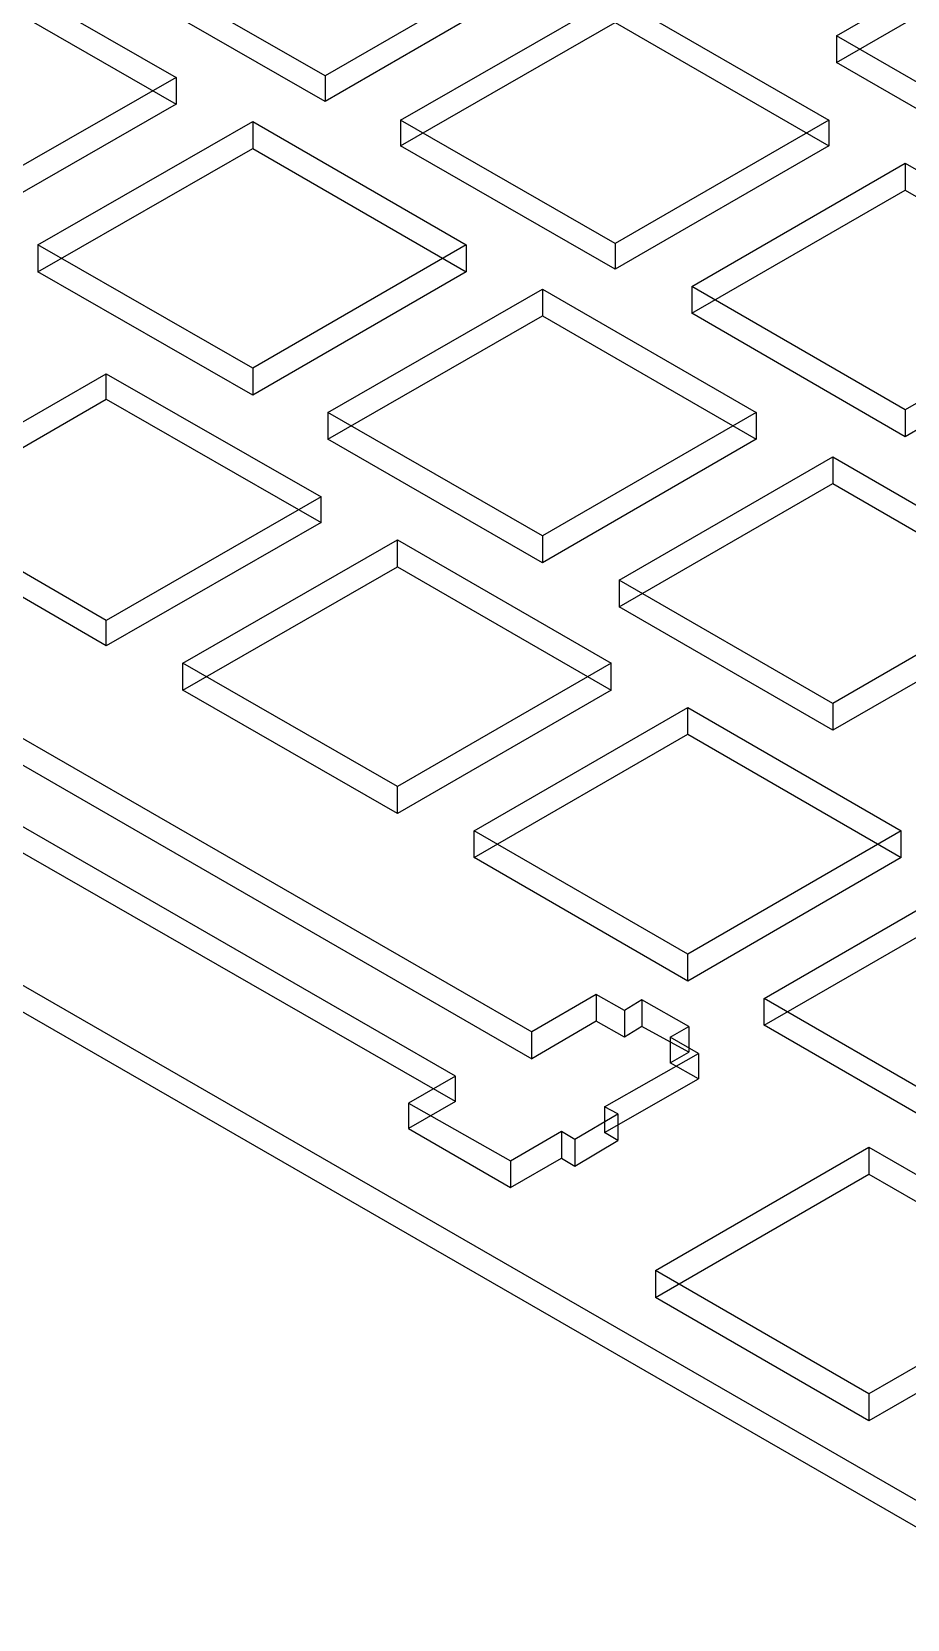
# Model space of a CAD drawing. Header units: millimetres. Extents: x 0 to 2112, y 8 to 1252.
# Drawn here: x 1204.4 to 1376.5, y 204.1 to 516 of the extents above; entities that cross this region are included whole.
import ezdxf

# ---------------------------------------------------------------- set-up
doc = ezdxf.new("R2010")
doc.units = ezdxf.units.MM
doc.layers.get('0').update_dxf_attribs({"linetype": 'CONTINUOUS'})

msp = doc.modelspace()

# ---------------------------------------------------------------- linework, layer by layer
at = {"color": 9}
for p, q in [((1362.66, 515.168), (1404.66, 539.387)), ((1362.66, 515.168), (1404.66, 539.387)), ((1362.66, 509.905), (1404.66, 534.123)), ((1362.66, 509.905), (1404.66, 534.123)), ((1190.55, 531.23), (1232.79, 506.988)), ((1190.55, 531.23), (1232.79, 506.988)), ((1262.1, 507.263), (1219.86, 531.506)), ((1262.1, 507.263), (1219.86, 531.506)), ((1304.06, 531.506), (1262.1, 507.263)), ((1304.06, 531.506), (1262.1, 507.263)), ((1190.55, 525.967), (1232.79, 501.724)), ((1190.55, 525.967), (1232.79, 501.724)), ((1262.1, 502.246), (1219.86, 526.493)), ((1262.1, 502.246), (1219.86, 526.493)), ((1304.06, 526.493), (1262.1, 502.246)), ((1304.06, 526.493), (1262.1, 502.246)), ((1276.89, 498.581), (1319.13, 522.799)), ((1276.89, 498.581), (1319.13, 522.799)), ((1319.13, 522.799), (1361.09, 498.581)), ((1319.13, 522.799), (1361.09, 498.581)), ((1276.89, 493.568), (1319.13, 517.786)), ((1276.89, 493.568), (1319.13, 517.786)), ((1319.13, 517.786), (1361.09, 493.568)), ((1319.13, 517.786), (1361.09, 493.568)), ((1404.66, 490.922), (1362.66, 515.168)), ((1362.66, 515.168), (1362.66, 509.905)), ((1404.66, 490.922), (1362.66, 515.168)), ((1362.66, 515.168), (1362.66, 509.905)), ((1404.66, 485.662), (1362.66, 509.905)), ((1404.66, 485.662), (1362.66, 509.905)), ((1232.79, 506.988), (1190.55, 482.766)), ((1232.79, 506.988), (1190.55, 482.766)), ((1232.79, 506.988), (1232.79, 501.724)), ((1232.79, 506.988), (1232.79, 501.724)), ((1262.1, 507.263), (1262.1, 502.246)), ((1262.1, 507.263), (1262.1, 502.246)), ((1232.79, 501.724), (1190.55, 477.506)), ((1232.79, 501.724), (1190.55, 477.506)), ((1205.62, 474.059), (1247.86, 498.306)), ((1205.62, 474.059), (1247.86, 498.306)), ((1247.86, 498.306), (1289.82, 474.059)), ((1247.86, 498.306), (1247.86, 493.046)), ((1247.86, 498.306), (1247.86, 493.046)), ((1247.86, 498.306), (1289.82, 474.059)), ((1319.13, 474.334), (1276.89, 498.581)), ((1276.89, 498.581), (1276.89, 493.568)), ((1319.13, 474.334), (1276.89, 498.581)), ((1276.89, 498.581), (1276.89, 493.568)), ((1361.09, 498.581), (1319.13, 474.334)), ((1361.09, 498.581), (1319.13, 474.334)), ((1361.09, 498.581), (1361.09, 493.568)), ((1361.09, 498.581), (1361.09, 493.568)), ((1205.62, 468.799), (1247.86, 493.046)), ((1205.62, 468.799), (1247.86, 493.046)), ((1247.86, 493.046), (1289.82, 468.799)), ((1247.86, 493.046), (1289.82, 468.799)), ((1319.13, 469.321), (1276.89, 493.568)), ((1319.13, 469.321), (1276.89, 493.568)), ((1361.09, 493.568), (1319.13, 469.321)), ((1361.09, 493.568), (1319.13, 469.321)), ((1334.17, 465.907), (1376.14, 490.153)), ((1334.17, 465.907), (1376.14, 490.153)), ((1376.14, 490.153), (1418.1, 465.907)), ((1376.14, 490.153), (1376.14, 484.861)), ((1376.14, 490.153), (1376.14, 484.861)), ((1376.14, 490.153), (1418.1, 465.907)), ((1334.17, 460.643), (1376.14, 484.861)), ((1334.17, 460.643), (1376.14, 484.861)), ((1376.14, 484.861), (1418.1, 460.643)), ((1376.14, 484.861), (1418.1, 460.643)), ((1319.13, 474.334), (1319.13, 469.321)), ((1319.13, 474.334), (1319.13, 469.321)), ((1247.86, 449.841), (1205.62, 474.059)), ((1205.62, 474.059), (1205.62, 468.799)), ((1247.86, 449.841), (1205.62, 474.059)), ((1205.62, 474.059), (1205.62, 468.799)), ((1289.82, 474.059), (1247.86, 449.841)), ((1289.82, 474.059), (1247.86, 449.841)), ((1289.82, 474.059), (1289.82, 468.799)), ((1289.82, 474.059), (1289.82, 468.799)), ((1247.86, 444.581), (1205.62, 468.799)), ((1247.86, 444.581), (1205.62, 468.799)), ((1289.82, 468.799), (1247.86, 444.581)), ((1289.82, 468.799), (1247.86, 444.581)), ((1262.62, 441.134), (1304.86, 465.381)), ((1262.62, 441.134), (1304.86, 465.381)), ((1304.86, 465.381), (1346.85, 441.134)), ((1304.86, 465.381), (1304.86, 460.121)), ((1304.86, 465.381), (1304.86, 460.121)), ((1304.86, 465.381), (1346.85, 441.134)), ((1376.14, 441.66), (1334.17, 465.907)), ((1334.17, 465.907), (1334.17, 460.643)), ((1376.14, 441.66), (1334.17, 465.907)), ((1334.17, 465.907), (1334.17, 460.643)), ((1418.1, 465.907), (1376.14, 441.66)), ((1418.1, 465.907), (1376.14, 441.66)), ((1262.62, 435.875), (1304.86, 460.121)), ((1262.62, 435.875), (1304.86, 460.121)), ((1304.86, 460.121), (1346.85, 435.875)), ((1304.86, 460.121), (1346.85, 435.875)), ((1376.14, 436.397), (1334.17, 460.643)), ((1376.14, 436.397), (1334.17, 460.643)), ((1418.1, 460.643), (1376.14, 436.397)), ((1418.1, 460.643), (1376.14, 436.397)), ((1247.86, 449.841), (1247.86, 444.581)), ((1247.86, 449.841), (1247.86, 444.581)), ((1177.1, 424.55), (1219.06, 448.769)), ((1177.1, 424.55), (1219.06, 448.769)), ((1219.06, 448.769), (1261.3, 424.55)), ((1219.06, 443.78), (1219.06, 448.769)), ((1219.06, 443.78), (1219.06, 448.769)), ((1219.06, 448.769), (1261.3, 424.55)), ((1177.1, 419.534), (1219.06, 443.78)), ((1177.1, 419.534), (1219.06, 443.78)), ((1219.06, 443.78), (1261.3, 419.534)), ((1219.06, 443.78), (1261.3, 419.534)), ((1304.86, 416.92), (1262.62, 441.134)), ((1262.62, 441.134), (1262.62, 435.875)), ((1304.86, 416.92), (1262.62, 441.134)), ((1262.62, 441.134), (1262.62, 435.875)), ((1346.85, 441.134), (1304.86, 416.92)), ((1346.85, 441.134), (1304.86, 416.92)), ((1346.85, 441.134), (1346.85, 435.875)), ((1346.85, 441.134), (1346.85, 435.875)), ((1376.14, 441.66), (1376.14, 436.397)), ((1376.14, 441.66), (1376.14, 436.397)), ((1304.86, 411.628), (1262.62, 435.875)), ((1304.86, 411.628), (1262.62, 435.875)), ((1346.85, 435.875), (1304.86, 411.628)), ((1346.85, 435.875), (1304.86, 411.628)), ((1319.9, 408.213), (1361.89, 432.456)), ((1319.9, 408.213), (1361.89, 432.456)), ((1361.89, 432.456), (1403.85, 408.213)), ((1361.89, 432.456), (1361.89, 427.168)), ((1361.89, 432.456), (1361.89, 427.168)), ((1361.89, 432.456), (1403.85, 408.213)), ((1219.06, 400.304), (1177.1, 424.55)), ((1219.06, 400.304), (1177.1, 424.55)), ((1261.3, 424.55), (1219.06, 400.304)), ((1261.3, 424.55), (1219.06, 400.304)), ((1261.3, 419.534), (1261.3, 424.55)), ((1261.3, 419.534), (1261.3, 424.55)), ((1319.9, 402.95), (1361.89, 427.168)), ((1319.9, 402.95), (1361.89, 427.168)), ((1361.89, 427.168), (1403.85, 402.95)), ((1361.89, 427.168), (1403.85, 402.95)), ((1219.06, 395.319), (1177.1, 419.534)), ((1219.06, 395.319), (1177.1, 419.534)), ((1261.3, 419.534), (1219.06, 395.319)), ((1261.3, 419.534), (1219.06, 395.319)), ((1234.1, 391.873), (1276.34, 416.119)), ((1234.1, 391.873), (1276.34, 416.119)), ((1276.34, 416.119), (1318.33, 391.873)), ((1276.34, 410.856), (1276.34, 416.119)), ((1276.34, 410.856), (1276.34, 416.119)), ((1276.34, 416.119), (1318.33, 391.873)), ((1304.86, 416.92), (1304.86, 411.628)), ((1304.86, 416.92), (1304.86, 411.628)), ((1234.1, 386.613), (1276.34, 410.856)), ((1234.1, 386.613), (1276.34, 410.856)), ((1276.34, 410.856), (1318.33, 386.613)), ((1276.34, 410.856), (1318.33, 386.613)), ((1361.89, 383.967), (1319.9, 408.213)), ((1319.9, 408.213), (1319.9, 402.95)), ((1361.89, 383.967), (1319.9, 408.213)), ((1319.9, 408.213), (1319.9, 402.95)), ((1403.85, 408.213), (1361.89, 383.967)), ((1403.85, 408.213), (1361.89, 383.967)), ((1361.89, 378.703), (1319.9, 402.95)), ((1361.89, 378.703), (1319.9, 402.95)), ((1403.85, 402.95), (1361.89, 378.703)), ((1403.85, 402.95), (1361.89, 378.703)), ((1219.06, 395.319), (1219.06, 400.304)), ((1219.06, 395.319), (1219.06, 400.304)), ((1276.34, 367.654), (1234.1, 391.873)), ((1234.1, 386.613), (1234.1, 391.873)), ((1276.34, 367.654), (1234.1, 391.873)), ((1234.1, 386.613), (1234.1, 391.873)), ((1318.33, 391.873), (1276.34, 367.654)), ((1318.33, 391.873), (1276.34, 367.654)), ((1318.33, 386.613), (1318.33, 391.873)), ((1318.33, 386.613), (1318.33, 391.873)), ((1183.44, 388.183), (1302.74, 319.439)), ((1183.44, 388.183), (1302.74, 319.439)), ((1276.34, 362.366), (1234.1, 386.613)), ((1276.34, 362.366), (1234.1, 386.613)), ((1318.33, 386.613), (1276.34, 362.366)), ((1318.33, 386.613), (1276.34, 362.366)), ((1361.89, 383.967), (1361.89, 378.703)), ((1361.89, 383.967), (1361.89, 378.703)), ((1183.44, 382.919), (1302.74, 314.178)), ((1183.44, 382.919), (1302.74, 314.178)), ((1291.39, 358.948), (1333.38, 383.194)), ((1291.39, 358.948), (1333.38, 383.194)), ((1333.38, 383.194), (1375.34, 358.948)), ((1333.38, 377.931), (1333.38, 383.194)), ((1333.38, 377.931), (1333.38, 383.194)), ((1333.38, 383.194), (1375.34, 358.948)), ((1287.7, 310.76), (1168.4, 379.501)), ((1287.7, 310.76), (1168.4, 379.501)), ((1291.39, 353.684), (1333.38, 377.931)), ((1291.39, 353.684), (1333.38, 377.931)), ((1333.38, 377.931), (1375.34, 353.684)), ((1333.38, 377.931), (1375.34, 353.684)), ((1287.7, 305.747), (1168.4, 374.241)), ((1287.7, 305.747), (1168.4, 374.241)), ((1276.34, 362.366), (1276.34, 367.654)), ((1276.34, 362.366), (1276.34, 367.654)), ((1333.38, 334.731), (1291.39, 358.948)), ((1291.39, 353.684), (1291.39, 358.948)), ((1333.38, 334.731), (1291.39, 358.948)), ((1291.39, 353.684), (1291.39, 358.948)), ((1375.34, 358.948), (1333.38, 334.731)), ((1375.34, 358.948), (1333.38, 334.731)), ((1375.34, 353.684), (1375.34, 358.948)), ((1375.34, 353.684), (1375.34, 358.948)), ((1333.38, 329.441), (1291.39, 353.684)), ((1333.38, 329.441), (1291.39, 353.684)), ((1375.34, 353.684), (1333.38, 329.441)), ((1375.34, 353.684), (1333.38, 329.441)), ((1348.42, 326.025), (1390.38, 350.27)), ((1348.42, 326.025), (1390.38, 350.27)), ((1348.42, 320.762), (1390.38, 344.98)), ((1348.42, 320.762), (1390.38, 344.98)), ((1409.67, 209.342), (1191.1, 335.255)), ((1409.67, 209.342), (1191.1, 335.255)), ((1333.38, 329.441), (1333.38, 334.731)), ((1333.38, 329.441), (1333.38, 334.731)), ((1409.67, 204.052), (1191.1, 329.964)), ((1409.67, 204.052), (1191.1, 329.964)), ((1315.41, 326.824), (1302.74, 319.439)), ((1315.41, 326.824), (1302.74, 319.439)), ((1320.98, 323.654), (1315.41, 326.824)), ((1315.41, 326.824), (1315.41, 321.561)), ((1320.98, 323.654), (1315.41, 326.824)), ((1315.41, 326.824), (1315.41, 321.561)), ((1324.39, 325.749), (1320.98, 323.654)), ((1324.39, 325.749), (1320.98, 323.654)), ((1333.62, 320.486), (1324.39, 325.749)), ((1324.39, 325.749), (1324.39, 320.486)), ((1333.62, 320.486), (1324.39, 325.749)), ((1324.39, 325.749), (1324.39, 320.486)), ((1390.38, 301.778), (1348.42, 326.025)), ((1348.42, 320.762), (1348.42, 326.025)), ((1390.38, 301.778), (1348.42, 326.025)), ((1348.42, 320.762), (1348.42, 326.025)), ((1315.41, 321.561), (1302.74, 314.178)), ((1315.41, 321.561), (1302.74, 314.178)), ((1320.98, 318.393), (1315.41, 321.561)), ((1320.98, 318.393), (1315.41, 321.561)), ((1320.98, 323.654), (1320.98, 318.393)), ((1320.98, 323.654), (1320.98, 318.393)), ((1302.74, 314.178), (1302.74, 319.439)), ((1302.74, 314.178), (1302.74, 319.439)), ((1324.39, 320.486), (1320.98, 318.393)), ((1324.39, 320.486), (1320.98, 318.393)), ((1333.62, 315.499), (1324.39, 320.486)), ((1333.62, 315.499), (1324.39, 320.486)), ((1329.93, 318.393), (1333.62, 320.486)), ((1329.93, 318.393), (1333.62, 320.486)), ((1335.5, 315.224), (1329.93, 318.393)), ((1329.93, 318.393), (1329.93, 313.378)), ((1335.5, 315.224), (1329.93, 318.393)), ((1329.93, 318.393), (1329.93, 313.378)), ((1333.62, 320.486), (1333.62, 315.499)), ((1333.62, 320.486), (1333.62, 315.499)), ((1390.38, 296.517), (1348.42, 320.762)), ((1390.38, 296.517), (1348.42, 320.762)), ((1317.01, 304.699), (1335.5, 315.224)), ((1317.01, 304.699), (1335.5, 315.224)), ((1329.93, 313.378), (1333.62, 315.499)), ((1329.93, 313.378), (1333.62, 315.499)), ((1335.5, 315.224), (1335.5, 310.209)), ((1335.5, 315.224), (1335.5, 310.209)), ((1335.5, 310.209), (1329.93, 313.378)), ((1335.5, 310.209), (1329.93, 313.378)), ((1287.7, 310.76), (1278.47, 305.471)), ((1287.7, 310.76), (1278.47, 305.471)), ((1287.7, 305.747), (1287.7, 310.76)), ((1287.7, 305.747), (1287.7, 310.76)), ((1317.01, 299.685), (1335.5, 310.209)), ((1317.01, 299.685), (1335.5, 310.209)), ((1287.7, 305.747), (1278.47, 300.484)), ((1287.7, 305.747), (1278.47, 300.484)), ((1278.47, 305.471), (1298.52, 294.146)), ((1278.47, 305.471), (1278.47, 300.484)), ((1278.47, 305.471), (1298.52, 294.146)), ((1278.47, 305.471), (1278.47, 300.484)), ((1311.2, 298.362), (1319.65, 303.377)), ((1311.2, 298.362), (1319.65, 303.377)), ((1319.65, 303.377), (1317.01, 304.699)), ((1317.01, 304.699), (1317.01, 299.685)), ((1319.65, 303.377), (1317.01, 304.699)), ((1317.01, 304.699), (1317.01, 299.685)), ((1319.65, 303.377), (1319.65, 298.114)), ((1319.65, 303.377), (1319.65, 298.114)), ((1278.47, 300.484), (1298.52, 288.884)), ((1278.47, 300.484), (1298.52, 288.884)), ((1298.52, 294.146), (1308.55, 299.96)), ((1298.52, 294.146), (1308.55, 299.96)), ((1308.55, 299.96), (1311.2, 298.362)), ((1308.55, 299.96), (1308.55, 294.67)), ((1308.55, 299.96), (1311.2, 298.362)), ((1308.55, 299.96), (1308.55, 294.67)), ((1319.65, 298.114), (1317.01, 299.685)), ((1319.65, 298.114), (1317.01, 299.685)), ((1311.2, 298.362), (1311.2, 293.099)), ((1311.2, 298.362), (1311.2, 293.099)), ((1311.2, 293.099), (1319.65, 298.114)), ((1311.2, 293.099), (1319.65, 298.114)), ((1327.04, 272.546), (1369, 296.792)), ((1327.04, 272.546), (1369, 296.792)), ((1369, 296.792), (1410.99, 272.546)), ((1369, 296.792), (1369, 291.53)), ((1369, 296.792), (1410.99, 272.546)), ((1369, 296.792), (1369, 291.53)), ((1298.52, 288.884), (1308.55, 294.67)), ((1298.52, 288.884), (1308.55, 294.67)), ((1298.52, 294.146), (1298.52, 288.884)), ((1298.52, 294.146), (1298.52, 288.884)), ((1308.55, 294.67), (1311.2, 293.099)), ((1308.55, 294.67), (1311.2, 293.099)), ((1327.04, 267.283), (1369, 291.53)), ((1327.04, 267.283), (1369, 291.53)), ((1369, 291.53), (1410.99, 267.283)), ((1369, 291.53), (1410.99, 267.283)), ((1369, 248.328), (1327.04, 272.546)), ((1369, 248.328), (1327.04, 272.546)), ((1327.04, 272.546), (1327.04, 267.283)), ((1327.04, 272.546), (1327.04, 267.283)), ((1410.99, 272.546), (1369, 248.328)), ((1410.99, 272.546), (1369, 248.328)), ((1369, 243.038), (1327.04, 267.283)), ((1369, 243.038), (1327.04, 267.283)), ((1410.99, 267.283), (1369, 243.038)), ((1410.99, 267.283), (1369, 243.038)), ((1369, 248.328), (1369, 243.038)), ((1369, 248.328), (1369, 243.038))]:
    msp.add_line(p, q, dxfattribs=at)

doc.saveas('drawing.dxf')
